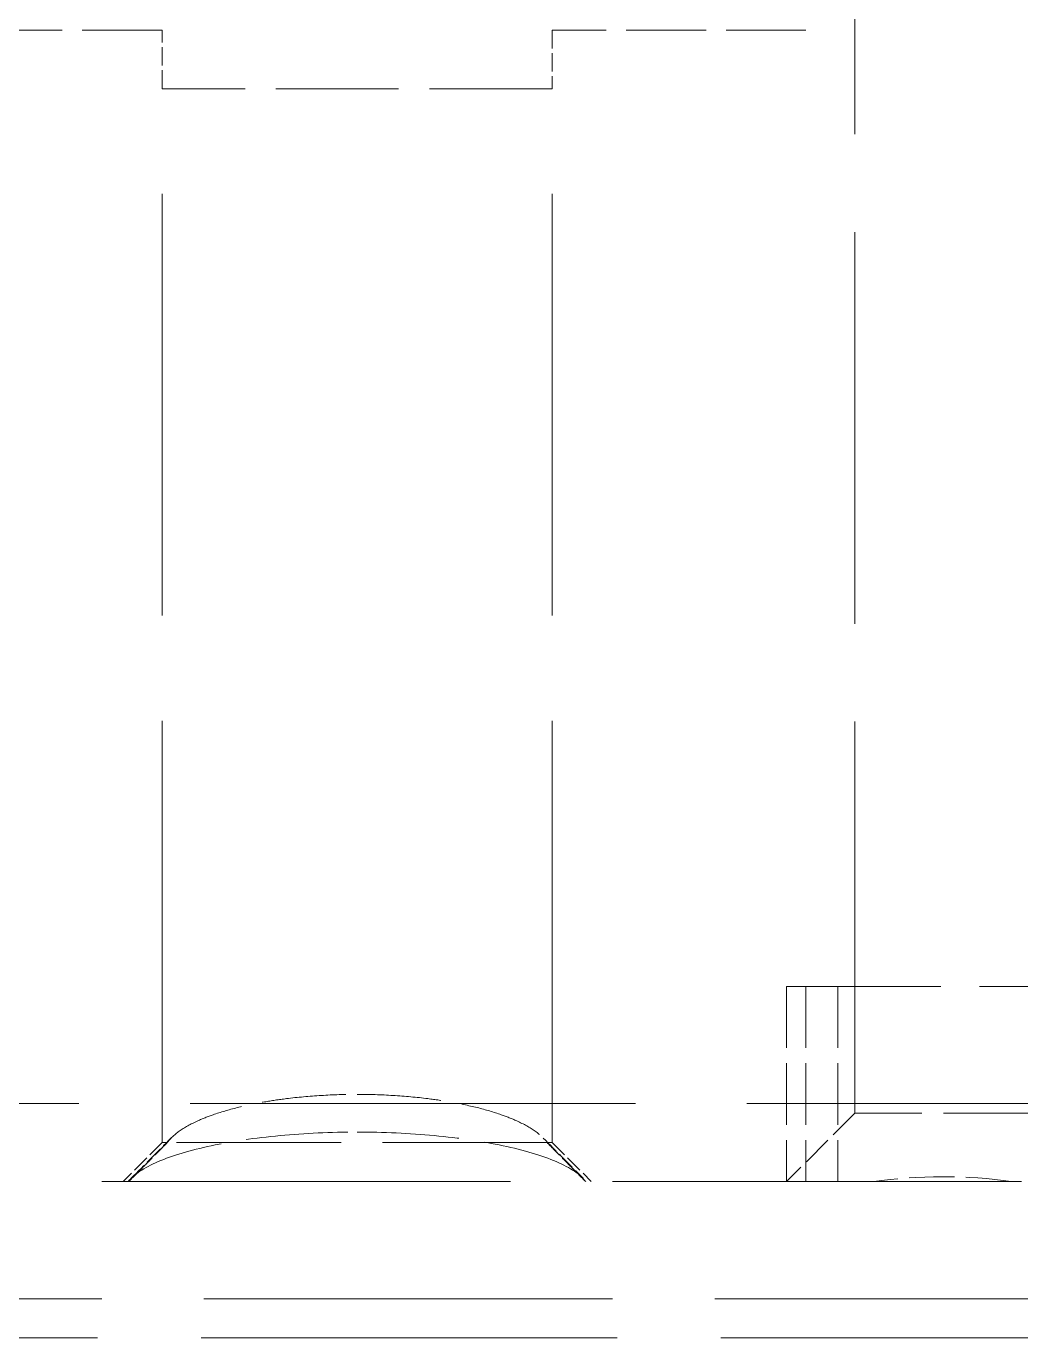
# Model space of a CAD drawing. Header units: millimetres. Extents: x 0 to 5945, y 0 to 4205.
# Drawn here: x 1960.4 to 1985.88, y 2216.96 to 2250.56 of the extents above; entities that cross this region are included whole.
import ezdxf

# ---------------------------------------------------------------- set-up
doc = ezdxf.new("R2010")
doc.units = ezdxf.units.MM
doc.header["$LTSCALE"] = 5
doc.linetypes.add('DASHED', pattern=[0.2067, 0.1654, -0.0413])
doc.layers.add('가려진 것(ISO)', color=2, linetype='DASHED', lineweight=18)

msp = doc.modelspace()

# ---------------------------------------------------------------- linework, layer by layer
at = {"layer": '가려진 것(ISO)', "ltscale": 12.135139}
msp.add_line((1981.626, 2222.707), (1981.626, 2297.957), dxfattribs=at)
at = {"layer": '가려진 것(ISO)', "ltscale": 12.578616}
msp.add_line((1980.376, 2276.457), (1980.376, 2250.457), dxfattribs=at)
at = {"layer": '가려진 것(ISO)', "ltscale": 2.476006}
for p, q in [((1963.876, 2250.457), (1957.376, 2250.457)), ((1980.376, 2250.457), (1973.876, 2250.457))]:
    msp.add_line(p, q, dxfattribs=at)
at = {"layer": '가려진 것(ISO)', "ltscale": 0.571309}
for p, q in [((1963.876, 2248.957), (1963.876, 2250.457)), ((1973.876, 2250.457), (1973.876, 2248.957))]:
    msp.add_line(p, q, dxfattribs=at)
at = {"layer": '가려진 것(ISO)', "ltscale": 3.809293}
msp.add_line((1973.876, 2248.957), (1963.876, 2248.957), dxfattribs=at)
at = {"layer": '가려진 것(ISO)', "ltscale": 13.062409}
for p, q in [((1963.876, 2221.957), (1963.876, 2248.957)), ((1973.876, 2221.957), (1973.876, 2248.957))]:
    msp.add_line(p, q, dxfattribs=at)
at = {"layer": '가려진 것(ISO)', "ltscale": 4.786925}
msp.add_line((1979.876, 2225.957), (1987.876, 2225.957), dxfattribs=at)
at = {"layer": '가려진 것(ISO)', "ltscale": 1.904597}
for p, q in [((1979.876, 2225.957), (1979.876, 2220.957)), ((1980.376, 2225.957), (1980.376, 2220.957)), ((1981.196, 2225.957), (1981.196, 2220.957))]:
    msp.add_line(p, q, dxfattribs=at)
at = {"layer": '가려진 것(ISO)', "ltscale": 13.804225}
msp.add_line((1990.276, 2222.957), (1947.476, 2222.957), dxfattribs=at)
at = {"layer": '가려진 것(ISO)', "ltscale": 0.942677}
msp.add_line((1981.626, 2222.707), (1979.876, 2220.957), dxfattribs=at)
at = {"layer": '가려진 것(ISO)', "ltscale": 2.692601}
msp.add_line((1986.126, 2222.707), (1981.626, 2222.707), dxfattribs=at)
at = {"layer": '가려진 것(ISO)', "ltscale": 0.53863}
for p, q in [((1963.876, 2221.957), (1962.876, 2220.957)), ((1973.876, 2221.957), (1974.876, 2220.957))]:
    msp.add_line(p, q, dxfattribs=at)
at = {"layer": '가려진 것(ISO)', "ltscale": 0.43842}
for p, q in [((1964.008, 2221.957), (1963.876, 2221.957)), ((1973.876, 2221.957), (1973.745, 2221.957))]:
    msp.add_line(p, q, dxfattribs=at)
at = {"layer": '가려진 것(ISO)', "ltscale": 5.10664}
msp.add_line((1973.745, 2221.957), (1964.008, 2221.957), dxfattribs=at)
at = {"layer": '가려진 것(ISO)', "ltscale": 12.666578}
for p, q in [((1896.876, 2220.957), (2040.876, 2220.957)), ((2040.876, 2217.957), (1896.876, 2217.957))]:
    msp.add_line(p, q, dxfattribs=at)
at = {"layer": '가려진 것(ISO)', "ltscale": 12.886535}
msp.add_line((1988.854, 2216.957), (1948.899, 2216.957), dxfattribs=at)
at = {"layer": '가려진 것(ISO)', "ltscale": 1.408292}
msp.add_ellipse((1983.876, 2220.15), major_axis=(-3.5, 0), ratio=0.266667, start_param=4.185856, end_param=5.238922, dxfattribs=at)
at = {"layer": '가려진 것(ISO)', "ltscale": 2.606547}
msp.add_open_spline([(1964.008, 2221.957), (1964.081, 2222.057), (1964.184, 2222.154), (1964.447, 2222.341), (1964.605, 2222.43), (1964.911, 2222.569), (1965.043, 2222.622), (1965.374, 2222.737), (1965.58, 2222.798), (1966.021, 2222.908), (1966.254, 2222.957), (1966.681, 2223.031), (1966.869, 2223.059), (1967.351, 2223.119), (1967.65, 2223.146), (1968.258, 2223.183), (1968.566, 2223.192), (1968.875, 2223.192)], degree=3, knots=[0.000019, 0.000019, 0.000019, 0.000019, 0.1005751, 0.1005751, 0.1998334, 0.1998334, 0.2651161, 0.2651161, 0.3510277, 0.3510277, 0.4356457, 0.4356457, 0.4983764, 0.4983764, 0.5916369, 0.5916369, 0.6842497, 0.6842497, 0.6842497, 0.6842497], dxfattribs=at)
at = {"layer": '가려진 것(ISO)', "ltscale": 2.607307}
msp.add_open_spline([(1968.875, 2223.192), (1969.185, 2223.192), (1969.493, 2223.183), (1970.102, 2223.146), (1970.4, 2223.119), (1970.882, 2223.059), (1971.071, 2223.031), (1971.498, 2222.957), (1971.731, 2222.908), (1972.172, 2222.799), (1972.378, 2222.738), (1972.709, 2222.622), (1972.842, 2222.569), (1973.148, 2222.43), (1973.306, 2222.341), (1973.568, 2222.154), (1973.671, 2222.057), (1973.745, 2221.957)], degree=3, knots=[0.000001, 0.000001, 0.000001, 0.000001, 0.09278, 0.09278, 0.1862065, 0.1862065, 0.2490486, 0.2490486, 0.3338186, 0.3338186, 0.4198854, 0.4198854, 0.4852858, 0.4852858, 0.5847228, 0.5847228, 0.6854591, 0.6854591, 0.6854591, 0.6854591], dxfattribs=at)
at = {"layer": '가려진 것(ISO)', "ltscale": 3.159578}
msp.add_open_spline([(1963.007, 2220.957), (1963.15, 2221.138), (1963.411, 2221.311), (1964.139, 2221.624), (1964.597, 2221.762), (1965.664, 2221.989), (1966.261, 2222.077), (1967.537, 2222.196), (1968.203, 2222.226), (1968.875, 2222.226)], degree=3, knots=[0.0000082, 0.0000082, 0.0000082, 0.0000082, 0.215223, 0.215223, 0.4259165, 0.4259165, 0.6313904, 0.6313904, 0.8338128, 0.8338128, 0.8338128, 0.8338128], dxfattribs=at)
at = {"layer": '가려진 것(ISO)', "ltscale": 0.5677}
for points in [[(1963.079, 2221.038), (1963.424, 2221.383), (1963.767, 2221.728), (1964.109, 2222.074)], [(1973.644, 2222.074), (1973.986, 2221.728), (1974.329, 2221.383), (1974.674, 2221.038)]]:
    msp.add_open_spline(points, degree=3, dxfattribs=at)
at = {"layer": '가려진 것(ISO)', "ltscale": 3.160491}
msp.add_open_spline([(1968.875, 2222.226), (1969.548, 2222.226), (1970.214, 2222.196), (1971.49, 2222.077), (1972.087, 2221.989), (1973.155, 2221.763), (1973.614, 2221.624), (1974.342, 2221.311), (1974.603, 2221.138), (1974.746, 2220.957)], degree=3, knots=[0.0000015, 0.0000015, 0.0000015, 0.0000015, 0.2016879, 0.2016879, 0.4064173, 0.4064173, 0.6163471, 0.6163471, 0.8307834, 0.8307834, 0.8307834, 0.8307834], dxfattribs=at)
at = {"layer": '가려진 것(ISO)', "ltscale": 0.539153}
for points in [[(1964.008, 2221.957), (1963.901, 2221.848), (1963.685, 2221.628), (1963.355, 2221.295), (1963.132, 2221.07), (1963.02, 2220.957)], [(1973.745, 2221.957), (1973.852, 2221.848), (1974.068, 2221.628), (1974.398, 2221.295), (1974.621, 2221.07), (1974.733, 2220.957)]]:
    msp.add_open_spline(points, degree=3, knots=[0.0000108, 0.0000108, 0.0000108, 0.0000108, 0.3333333, 0.6666667, 1, 1, 1, 1], dxfattribs=at)
at = {"layer": '가려진 것(ISO)', "ltscale": 0.539161}
for points, knots in [([(1964.008, 2221.957), (1963.846, 2221.792), (1963.683, 2221.626), (1963.353, 2221.293), (1963.186, 2221.125), (1963.02, 2220.957)], [-0.1414103, -0.1414103, -0.1414103, -0.1414103, -0.0713478, -0.0713478, -0.000001, -0.000001, -0.000001, -0.000001]), ([(1973.745, 2221.957), (1973.907, 2221.792), (1974.07, 2221.626), (1974.399, 2221.293), (1974.566, 2221.125), (1974.733, 2220.957)], [0.0000099, 0.0000099, 0.0000099, 0.0000099, 0.0700809, 0.0700809, 0.1414364, 0.1414364, 0.1414364, 0.1414364])]:
    msp.add_open_spline(points, degree=3, knots=knots, dxfattribs=at)

doc.saveas('drawing.dxf')
